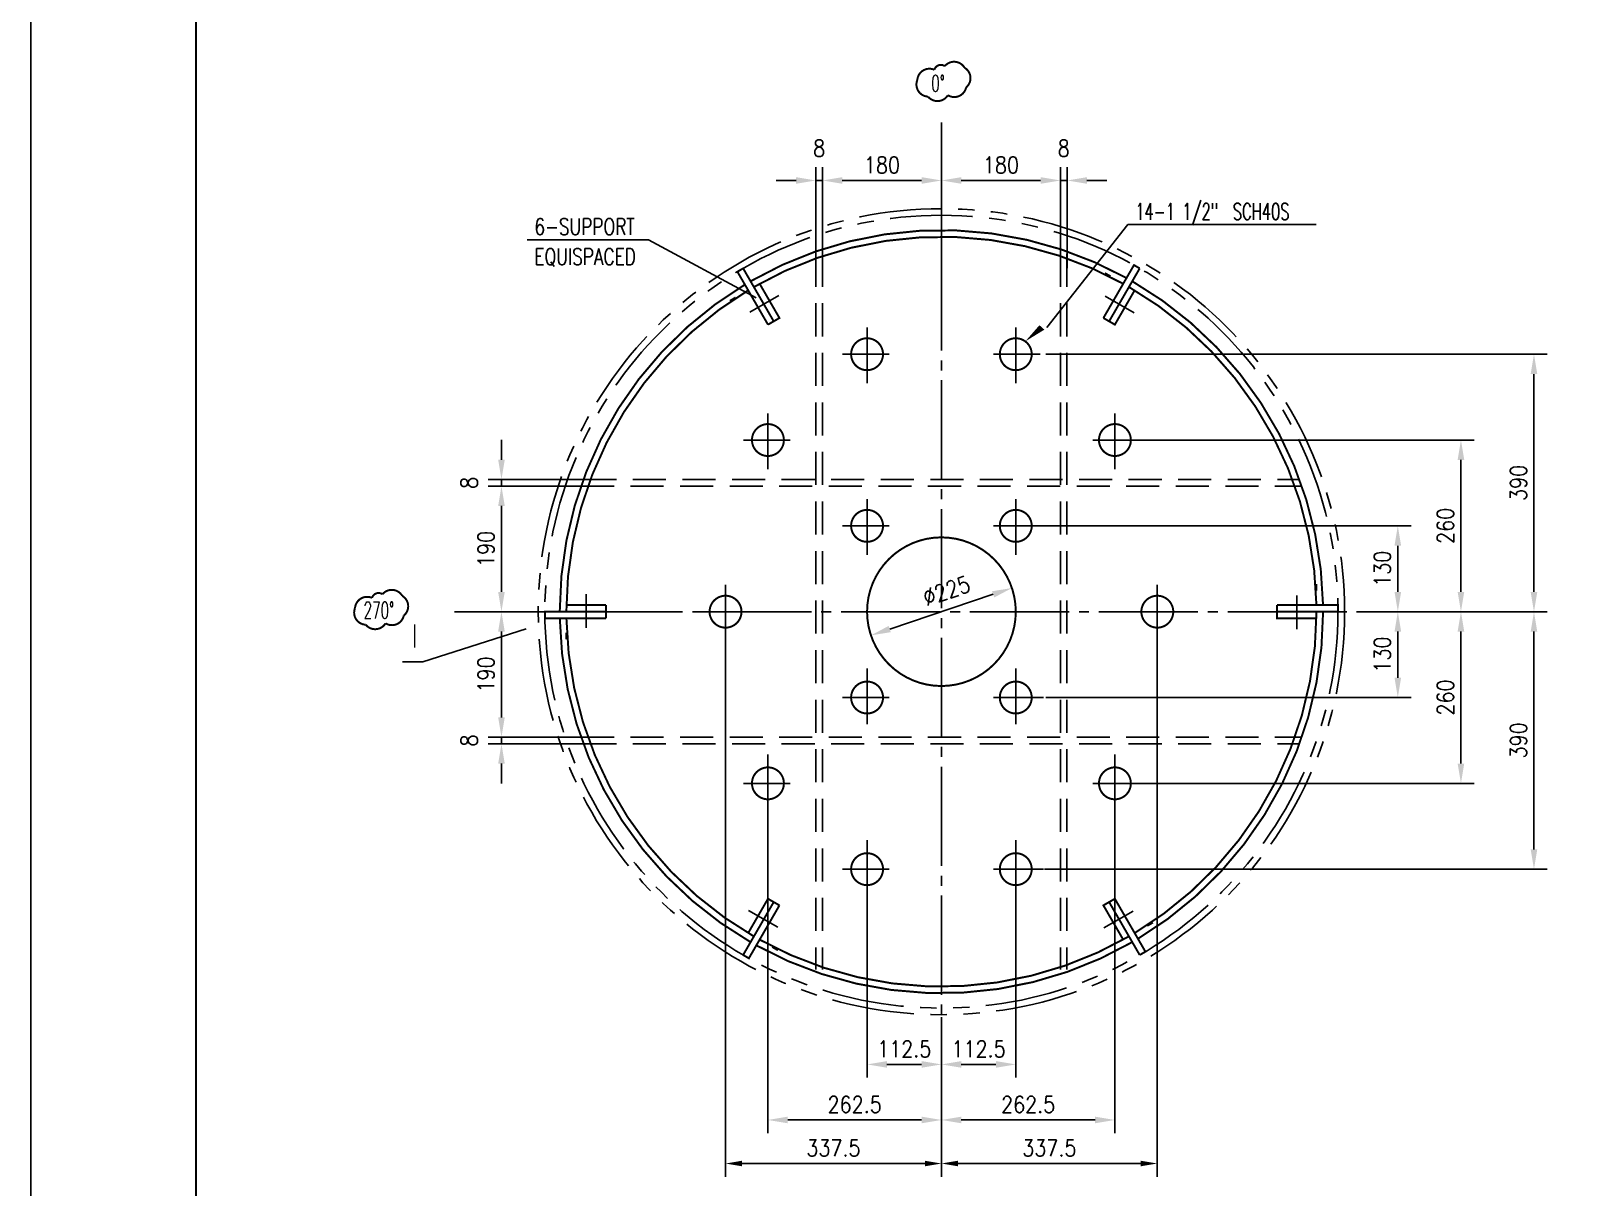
# Model space of a CAD drawing. Extents: x -5 to 1212, y -727 to 440.
# Drawn here: x 617.8 to 851.4, y 58.4 to 233.4 of the extents above; entities that cross this region are included whole.
import ezdxf
from ezdxf.enums import TextEntityAlignment as Align

# ---------------------------------------------------------------- set-up
doc = ezdxf.new("R2010")
doc.units = 0
doc.header["$MEASUREMENT"] = 0
for name, pattern in [('CENTER', [19.5, 15, -1.5, 1.5, -1.5]), ('HIDDEN', [7.5, 5, -2.5]), ('PHANTOM', [25, 12.5, -2.5, 2.5, -2.5, 2.5, -2.5])]:
    doc.linetypes.add(name, pattern=pattern)
doc.layers.get('DEFPOINTS').update_dxf_attribs({"linetype": 'CONTINUOUS'})
for name, color, linetype in [('1', 2, 'CONTINUOUS'), ('2', 1, 'CONTINUOUS'), ('3', 3, 'CENTER'), ('4', 3, 'PHANTOM'), ('5', 2, 'HIDDEN'), ('DIM', 4, 'CONTINUOUS')]:
    doc.layers.add(name, color=color, linetype=linetype)
doc.styles.add('HZ2', font='tcc_simp', dxfattribs={"height": 2.5, "bigfont": 'tcc_hzdx'})
doc.styles.add('SBHZ', font='ROMANS.SHX', dxfattribs={"width": 0.85, "bigfont": 'tcc_hzdx.shx'})
doc.styles.get("Standard").update_dxf_attribs({"font": 'TXT.shx'})
doc.dimstyles.get("Standard").update_dxf_attribs({"dimtxt": 0.18, "dimasz": 0.18, "dimexe": 0.18, "dimexo": 0.0625, "dimgap": 0.09, "dimtad": 0, "dimtih": 1, "dimtoh": 1, "dimdec": 4, "dimzin": 0, "dimdsep": 46, "dimtxsty": 'Standard', "dimcen": 0.09, "dimadec": 0, "dimazin": 0, "dimtfac": 1, "dimtdec": 4, "dimtofl": 0, "dimtmove": 0, "dimatfit": 3, "dimfxl": 0, "dimtolj": 1, "dimtzin": 0, "dimarcsym": 0})

# ---------------------------------------------------------------- blocks, each defined once
blk = doc.blocks.new('*D44')
at = {"layer": 'DEFPOINTS', "color": 0}
for p in [(766.8, 102.72), (755.55, 81.16), (766.8, 76.95)]:
    blk.add_point(p, dxfattribs=at)
at = {"layer": 'DIM', "color": 0}
for p, q in [((766.8, 102.66), (766.8, 74.95)), ((755.55, 81.1), (755.55, 74.95)), ((758.55, 76.95), (763.8, 76.95))]:
    blk.add_line(p, q, dxfattribs=at)
for points in [[(758.55, 77.45), (758.55, 76.45), (755.55, 76.95)], [(763.8, 77.45), (763.8, 76.45), (766.8, 76.95)]]:
    blk.add_solid(points, dxfattribs=at)
at = {"layer": 'DIM', "color": 0, "insert": (761.17, 79.29), "char_height": 2.5, "attachment_point": 5, "style": 'SBHZ'}
blk.add_mtext('\\A1;112.5', dxfattribs=at)
blk = doc.blocks.new('*D45')
at = {"layer": 'DEFPOINTS', "color": 0}
for p in [(781.8, 115.87), (755.55, 84.14), (781.8, 68.54)]:
    blk.add_point(p, dxfattribs=at)
at = {"layer": 'DIM', "color": 0}
for p, q in [((781.8, 115.81), (781.8, 66.54)), ((758.55, 68.54), (778.8, 68.54))]:
    blk.add_line(p, q, dxfattribs=at)
for points in [[(758.55, 69.04), (758.55, 68.04), (755.55, 68.54)], [(778.8, 69.04), (778.8, 68.04), (781.8, 68.54)]]:
    blk.add_solid(points, dxfattribs=at)
at = {"layer": 'DIM', "color": 0, "insert": (768.67, 70.88), "char_height": 2.5, "attachment_point": 5, "style": 'SBHZ'}
blk.add_mtext('\\A1;262.5', dxfattribs=at)
blk = doc.blocks.new('*D46')
at = {"layer": 'DEFPOINTS', "color": 0}
for p in [(818.82, 145.47), (824.6, 145.47), (771.26, 132.48)]:
    blk.add_point(p, dxfattribs=at)
at = {"layer": 'DIM', "color": 0}
for p, q in [((818.88, 145.47), (826.6, 145.47)), ((824.6, 135.48), (824.6, 142.47)), ((771.32, 132.48), (826.6, 132.48))]:
    blk.add_line(p, q, dxfattribs=at)
for points in [[(824.1, 142.47), (825.1, 142.47), (824.6, 145.47)], [(824.1, 135.48), (825.1, 135.48), (824.6, 132.48)]]:
    blk.add_solid(points, dxfattribs=at)
at = {"layer": 'DIM', "color": 0, "insert": (822.26, 138.98), "char_height": 2.5, "attachment_point": 5, "rotation": 90, "style": 'SBHZ'}
blk.add_mtext('\\A1;130', dxfattribs=at)
blk = doc.blocks.new('*D47')
at = {"layer": 'DEFPOINTS', "color": 0}
for p in [(770.84, 158.46), (824.6, 158.46), (818.82, 145.47)]:
    blk.add_point(p, dxfattribs=at)
at = {"layer": 'DIM', "color": 0}
for p, q in [((770.9, 158.46), (826.6, 158.46)), ((824.6, 148.47), (824.6, 155.46))]:
    blk.add_line(p, q, dxfattribs=at)
for points in [[(824.1, 155.46), (825.1, 155.46), (824.6, 158.46)], [(824.1, 148.47), (825.1, 148.47), (824.6, 145.47)]]:
    blk.add_solid(points, dxfattribs=at)
at = {"layer": 'DIM', "color": 0, "insert": (822.26, 151.97), "char_height": 2.5, "attachment_point": 5, "rotation": 90, "style": 'SBHZ'}
blk.add_mtext('\\A1;130', dxfattribs=at)
blk = doc.blocks.new('*D48')
at = {"layer": 'DEFPOINTS', "color": 0}
for p in [(821.83, 145.47), (834.15, 145.47), (785.51, 119.49)]:
    blk.add_point(p, dxfattribs=at)
at = {"layer": 'DIM', "color": 0}
for p, q in [((821.89, 145.47), (836.15, 145.47)), ((834.15, 122.49), (834.15, 142.47)), ((785.57, 119.49), (836.15, 119.49))]:
    blk.add_line(p, q, dxfattribs=at)
for points in [[(833.65, 142.47), (834.65, 142.47), (834.15, 145.47)], [(833.65, 122.49), (834.65, 122.49), (834.15, 119.49)]]:
    blk.add_solid(points, dxfattribs=at)
at = {"layer": 'DIM', "color": 0, "insert": (831.81, 132.48), "char_height": 2.5, "attachment_point": 5, "rotation": 90, "style": 'SBHZ'}
blk.add_mtext('\\A1;260', dxfattribs=at)
blk = doc.blocks.new('*D49')
at = {"layer": 'DEFPOINTS', "color": 0}
for p in [(785.29, 171.45), (834.15, 171.45), (821.83, 145.47)]:
    blk.add_point(p, dxfattribs=at)
at = {"layer": 'DIM', "color": 0}
for p, q in [((785.35, 171.45), (836.15, 171.45)), ((834.15, 148.47), (834.15, 168.45))]:
    blk.add_line(p, q, dxfattribs=at)
for points in [[(833.65, 168.45), (834.65, 168.45), (834.15, 171.45)], [(833.65, 148.47), (834.65, 148.47), (834.15, 145.47)]]:
    blk.add_solid(points, dxfattribs=at)
at = {"layer": 'DIM', "color": 0, "insert": (831.81, 158.46), "char_height": 2.5, "attachment_point": 5, "rotation": 90, "style": 'SBHZ'}
blk.add_mtext('\\A1;260', dxfattribs=at)
blk = doc.blocks.new('*D50')
at = {"layer": 'DEFPOINTS', "color": 0}
for p in [(830.88, 145.47), (845.2, 145.47), (771.09, 106.5)]:
    blk.add_point(p, dxfattribs=at)
at = {"layer": 'DIM', "color": 0}
for p, q in [((830.94, 145.47), (847.2, 145.47)), ((845.2, 109.5), (845.2, 142.47)), ((771.15, 106.5), (847.2, 106.5))]:
    blk.add_line(p, q, dxfattribs=at)
for points in [[(844.7, 142.47), (845.7, 142.47), (845.2, 145.47)], [(844.7, 109.5), (845.7, 109.5), (845.2, 106.5)]]:
    blk.add_solid(points, dxfattribs=at)
at = {"layer": 'DIM', "color": 0, "insert": (842.86, 125.99), "char_height": 2.5, "attachment_point": 5, "rotation": 90, "style": 'SBHZ'}
blk.add_mtext('\\A1;390', dxfattribs=at)
blk = doc.blocks.new('*D51')
at = {"layer": 'DEFPOINTS', "color": 0}
for p in [(771.26, 184.44), (845.2, 184.44), (830.88, 145.47)]:
    blk.add_point(p, dxfattribs=at)
at = {"layer": 'DIM', "color": 0}
for p, q in [((771.32, 184.44), (847.2, 184.44)), ((845.2, 148.47), (845.2, 181.44))]:
    blk.add_line(p, q, dxfattribs=at)
for points in [[(844.7, 181.44), (845.7, 181.44), (845.2, 184.44)], [(844.7, 148.47), (845.7, 148.47), (845.2, 145.47)]]:
    blk.add_solid(points, dxfattribs=at)
at = {"layer": 'DIM', "color": 0, "insert": (842.86, 164.96), "char_height": 2.5, "attachment_point": 5, "rotation": 90, "style": 'SBHZ'}
blk.add_mtext('\\A1;390', dxfattribs=at)
blk = doc.blocks.new('*D52')
at = {"layer": 'DEFPOINTS', "color": 0}
for p in [(688.98, 145.47), (702.03, 145.47), (702.76, 126.47)]:
    blk.add_point(p, dxfattribs=at)
at = {"layer": 'DIM', "color": 0}
for p, q in [((701.96, 145.47), (686.98, 145.47)), ((688.98, 129.47), (688.98, 142.47)), ((702.7, 126.47), (686.98, 126.47))]:
    blk.add_line(p, q, dxfattribs=at)
for points in [[(688.48, 142.47), (689.48, 142.47), (688.98, 145.47)], [(688.48, 129.47), (689.48, 129.47), (688.98, 126.47)]]:
    blk.add_solid(points, dxfattribs=at)
at = {"layer": 'DIM', "color": 0, "insert": (686.64, 135.97), "char_height": 2.5, "attachment_point": 5, "rotation": 90, "style": 'SBHZ'}
blk.add_mtext('\\A1;190', dxfattribs=at)
blk = doc.blocks.new('*D53')
at = {"layer": 'DEFPOINTS', "color": 0}
for p in [(688.98, 164.47), (703.79, 164.47), (702.03, 145.47)]:
    blk.add_point(p, dxfattribs=at)
at = {"layer": 'DIM', "color": 0}
for p, q in [((703.72, 164.47), (686.98, 164.47)), ((688.98, 148.47), (688.98, 161.47))]:
    blk.add_line(p, q, dxfattribs=at)
for points in [[(688.48, 161.47), (689.48, 161.47), (688.98, 164.47)], [(688.48, 148.47), (689.48, 148.47), (688.98, 145.47)]]:
    blk.add_solid(points, dxfattribs=at)
at = {"layer": 'DIM', "color": 0, "insert": (686.64, 154.97), "char_height": 2.5, "attachment_point": 5, "rotation": 90, "style": 'SBHZ'}
blk.add_mtext('\\A1;190', dxfattribs=at)
blk = doc.blocks.new('*D54')
at = {"layer": 'DEFPOINTS', "color": 0}
for p in [(688.98, 165.47), (702.17, 165.47), (703.79, 164.47)]:
    blk.add_point(p, dxfattribs=at)
at = {"layer": 'DIM', "color": 0}
for p, q in [((688.98, 168.47), (688.98, 171.47)), ((702.11, 165.47), (686.98, 165.47)), ((688.98, 164.47), (688.98, 165.47)), ((688.98, 161.47), (688.98, 158.47))]:
    blk.add_line(p, q, dxfattribs=at)
for points in [[(688.48, 168.47), (689.48, 168.47), (688.98, 165.47)], [(688.48, 161.47), (689.48, 161.47), (688.98, 164.47)]]:
    blk.add_solid(points, dxfattribs=at)
at = {"layer": 'DIM', "color": 0, "insert": (684.1, 164.97), "char_height": 2.5, "attachment_point": 5, "rotation": 90, "style": 'SBHZ'}
blk.add_mtext('\\A1;8', dxfattribs=at)
blk = doc.blocks.new('*D55')
at = {"layer": 'DEFPOINTS', "color": 0}
for p in [(704.08, 126.47), (688.98, 125.47), (703.49, 125.47)]:
    blk.add_point(p, dxfattribs=at)
at = {"layer": 'DIM', "color": 0}
for p, q in [((688.98, 129.47), (688.98, 132.47)), ((704.02, 126.47), (686.98, 126.47)), ((688.98, 126.47), (688.98, 125.47)), ((703.43, 125.47), (686.98, 125.47)), ((688.98, 122.47), (688.98, 119.47))]:
    blk.add_line(p, q, dxfattribs=at)
for points in [[(688.48, 129.47), (689.48, 129.47), (688.98, 126.47)], [(688.48, 122.47), (689.48, 122.47), (688.98, 125.47)]]:
    blk.add_solid(points, dxfattribs=at)
at = {"layer": 'DIM', "color": 0, "insert": (684.1, 125.97), "char_height": 2.5, "attachment_point": 5, "rotation": 90, "style": 'SBHZ'}
blk.add_mtext('\\A1;8', dxfattribs=at)
blk = doc.blocks.new('*D56')
at = {"layer": 'DEFPOINTS', "color": 0}
for p in [(755.55, 210.74), (755.55, 196.6), (773.55, 195.39)]:
    blk.add_point(p, dxfattribs=at)
at = {"layer": 'DIM', "color": 0}
for p, q in [((755.55, 196.66), (755.55, 212.74)), ((773.55, 195.45), (773.55, 212.74)), ((770.55, 210.74), (758.55, 210.74))]:
    blk.add_line(p, q, dxfattribs=at)
for points in [[(758.55, 211.24), (758.55, 210.24), (755.55, 210.74)], [(770.55, 211.24), (770.55, 210.24), (773.55, 210.74)]]:
    blk.add_solid(points, dxfattribs=at)
at = {"layer": 'DIM', "color": 0, "insert": (764.55, 213.08), "char_height": 2.5, "attachment_point": 5, "style": 'SBHZ'}
blk.add_mtext('\\A1;180', dxfattribs=at)
blk = doc.blocks.new('*D57')
at = {"layer": 'DEFPOINTS', "color": 0}
for p in [(774.55, 210.74), (773.55, 197.4), (774.55, 197.4)]:
    blk.add_point(p, dxfattribs=at)
at = {"layer": 'DIM', "color": 0}
for p, q in [((773.55, 197.46), (773.55, 212.74)), ((774.55, 197.46), (774.55, 212.74)), ((770.55, 210.74), (767.55, 210.74)), ((773.55, 210.74), (774.55, 210.74)), ((777.55, 210.74), (780.55, 210.74))]:
    blk.add_line(p, q, dxfattribs=at)
for points in [[(770.55, 211.24), (770.55, 210.24), (773.55, 210.74)], [(777.55, 211.24), (777.55, 210.24), (774.55, 210.74)]]:
    blk.add_solid(points, dxfattribs=at)
at = {"layer": 'DIM', "color": 0, "insert": (774.05, 215.62), "char_height": 2.5, "attachment_point": 5, "style": 'SBHZ'}
blk.add_mtext('\\A1;8', dxfattribs=at)
blk = doc.blocks.new('*D58')
at = {"layer": 'DEFPOINTS', "color": 0}
for p in [(766.21, 149.05), (744.88, 141.89)]:
    blk.add_point(p, dxfattribs=at)
at = {"layer": 'DIM', "color": 0}
blk.add_line((747.72, 142.85), (763.37, 148.1), dxfattribs=at)
for points in [[(763.21, 148.57), (763.53, 147.62), (766.21, 149.05)], [(747.57, 143.32), (747.88, 142.37), (744.88, 141.89)]]:
    blk.add_solid(points, dxfattribs=at)
at = {"layer": 'DIM', "color": 0, "insert": (756.32, 148.64), "char_height": 2.5, "attachment_point": 5, "rotation": 18.5413, "style": 'SBHZ'}
blk.add_mtext('\\A1;%%C225', dxfattribs=at)
blk = doc.blocks.new('*D65')
at = {"layer": 'DEFPOINTS', "color": 0}
for p in [(729.3, 115.87), (755.55, 84.14), (729.3, 68.54)]:
    blk.add_point(p, dxfattribs=at)
at = {"layer": 'DIM', "color": 0}
for p, q in [((729.3, 115.81), (729.3, 66.54)), ((752.55, 68.54), (732.3, 68.54))]:
    blk.add_line(p, q, dxfattribs=at)
for points in [[(732.3, 69.04), (732.3, 68.04), (729.3, 68.54)], [(752.55, 69.04), (752.55, 68.04), (755.55, 68.54)]]:
    blk.add_solid(points, dxfattribs=at)
at = {"layer": 'DIM', "color": 0, "insert": (742.42, 70.88), "char_height": 2.5, "attachment_point": 5, "style": 'SBHZ'}
blk.add_mtext('\\A1;262.5', dxfattribs=at)
blk = doc.blocks.new('*D64')
at = {"layer": 'DEFPOINTS', "color": 0}
for p in [(744.3, 102.72), (755.55, 81.16), (744.3, 76.95)]:
    blk.add_point(p, dxfattribs=at)
at = {"layer": 'DIM', "color": 0}
for p, q in [((744.3, 102.66), (744.3, 74.95)), ((755.55, 81.1), (755.55, 74.95)), ((752.55, 76.95), (747.3, 76.95))]:
    blk.add_line(p, q, dxfattribs=at)
for points in [[(747.3, 77.45), (747.3, 76.45), (744.3, 76.95)], [(752.55, 77.45), (752.55, 76.45), (755.55, 76.95)]]:
    blk.add_solid(points, dxfattribs=at)
at = {"layer": 'DIM', "color": 0, "insert": (749.92, 79.29), "char_height": 2.5, "attachment_point": 5, "style": 'SBHZ'}
blk.add_mtext('\\A1;112.5', dxfattribs=at)
blk = doc.blocks.new('*D67')
at = {"layer": 'DEFPOINTS', "color": 0}
for p in [(736.55, 210.74), (736.55, 197.4), (737.55, 197.4)]:
    blk.add_point(p, dxfattribs=at)
at = {"layer": 'DIM', "color": 0}
for p, q in [((736.55, 197.46), (736.55, 212.74)), ((737.55, 197.46), (737.55, 212.74)), ((733.55, 210.74), (730.55, 210.74)), ((737.55, 210.74), (736.55, 210.74)), ((740.55, 210.74), (743.55, 210.74))]:
    blk.add_line(p, q, dxfattribs=at)
for points in [[(733.55, 211.24), (733.55, 210.24), (736.55, 210.74)], [(740.55, 211.24), (740.55, 210.24), (737.55, 210.74)]]:
    blk.add_solid(points, dxfattribs=at)
at = {"layer": 'DIM', "color": 0, "insert": (737.05, 215.62), "char_height": 2.5, "attachment_point": 5, "style": 'SBHZ'}
blk.add_mtext('\\A1;8', dxfattribs=at)
blk = doc.blocks.new('*D66')
at = {"layer": 'DEFPOINTS', "color": 0}
for p in [(755.55, 210.74), (755.55, 196.6), (737.55, 195.39)]:
    blk.add_point(p, dxfattribs=at)
at = {"layer": 'DIM', "color": 0}
for p, q in [((737.55, 195.45), (737.55, 212.74)), ((755.55, 196.66), (755.55, 212.74)), ((740.55, 210.74), (752.55, 210.74))]:
    blk.add_line(p, q, dxfattribs=at)
for points in [[(740.55, 211.24), (740.55, 210.24), (737.55, 210.74)], [(752.55, 211.24), (752.55, 210.24), (755.55, 210.74)]]:
    blk.add_solid(points, dxfattribs=at)
at = {"layer": 'DIM', "color": 0, "insert": (746.55, 213.08), "char_height": 2.5, "attachment_point": 5, "style": 'SBHZ'}
blk.add_mtext('\\A1;180', dxfattribs=at)
blk = doc.blocks.new('*D97')
at = {"layer": 'DEFPOINTS', "color": 0}
for p in [(939.79, 366.09), (937.46, 364.45), (936.94, 359.02), (946.86, 359.02), (959.26, 359.02)]:
    blk.add_point(p, dxfattribs=at)
at = {"layer": 'DIM', "color": 0}
for p, q in [((939.74, 366.14), (937.77, 368.11)), ((936.88, 359.02), (934, 359.02))]:
    blk.add_line(p, q, dxfattribs=at)
blk.add_arc((946.86, 359.02), 10.85, 148.2291, 166.7709, dxfattribs=at)
for points in [[(937.3, 365), (937.96, 364.48), (939.18, 366.7)], [(936.71, 361.46), (935.88, 361.56), (936, 359.02)]]:
    blk.add_solid(points, dxfattribs=at)
blk = doc.blocks.new('*D129')
at = {"layer": 'DEFPOINTS', "color": 0}
for p in [(788.21, 141.09), (755.55, 65.55), (755.55, 61.95)]:
    blk.add_point(p, dxfattribs=at)
at = {"layer": 'DIM', "color": 0}
for p, q in [((788.21, 141.02), (788.21, 59.95)), ((755.55, 65.48), (755.55, 59.95)), ((785.71, 61.95), (758.05, 61.95))]:
    blk.add_line(p, q, dxfattribs=at)
for points in [[(758.05, 62.37), (758.05, 61.53), (755.55, 61.95)], [(785.71, 62.37), (785.71, 61.53), (788.21, 61.95)]]:
    blk.add_solid(points, dxfattribs=at)
at = {"layer": 'DIM', "color": 0, "insert": (771.88, 64.29), "char_height": 2.5, "attachment_point": 5, "style": 'SBHZ'}
blk.add_mtext('\\A1;337.5', dxfattribs=at)
blk = doc.blocks.new('*D130')
at = {"layer": 'DEFPOINTS', "color": 0}
for p in [(722.88, 145.47), (755.55, 61.95), (755.55, 61.95)]:
    blk.add_point(p, dxfattribs=at)
at = {"layer": 'DIM', "color": 0}
for p, q in [((722.88, 145.41), (722.88, 59.95)), ((755.55, 62.01), (755.55, 63.95)), ((725.38, 61.95), (753.05, 61.95))]:
    blk.add_line(p, q, dxfattribs=at)
for points in [[(725.38, 62.37), (725.38, 61.53), (722.88, 61.95)], [(753.05, 62.37), (753.05, 61.53), (755.55, 61.95)]]:
    blk.add_solid(points, dxfattribs=at)
at = {"layer": 'DIM', "color": 0, "insert": (739.21, 64.29), "char_height": 2.5, "attachment_point": 5, "style": 'SBHZ'}
blk.add_mtext('\\A1;337.5', dxfattribs=at)

msp = doc.modelspace()

# ---------------------------------------------------------------- linework, layer by layer
at = {"layer": '1'}
msp.add_line((617.78111, 425.06308), (617.78111, 5.06308), dxfattribs=at)
at = {"layer": '2', "const_width": 0.3}
msp.add_lwpolyline([(642.78111, 15.06308), (1201.78111, 15.06308), (1201.78111, 415.06308), (642.78111, 415.06308)], close=True, dxfattribs=at)
for points in [[(783.55134, 195.97755, 0.263314495), (726.6717, 195.48505)], [(783.05126, 195.11139, 0.263232913), (727.1717, 194.61902)], [(725.81, 194.97755, 0.263314495), (697.7967, 145.47208)], [(726.31008, 194.11139, 0.263232913), (698.7967, 145.47208)], [(812.28788, 146.47208, 0.263232913), (783.9217, 194.61902)], [(813.28804, 146.47208, 0.263314495), (784.4217, 195.48505)], [(784.78332, 96.83277, 0.263232913), (812.2967, 145.47208)], [(785.28339, 95.96661, 0.263314495), (813.2967, 145.47208)], [(697.80535, 144.47208, 0.263314495), (726.6717, 95.45911, 0.263314495)], [(698.80551, 144.47208, 0.263232913), (727.1717, 96.32514, 0.263232913)], [(728.04213, 95.83277, 0.263232913), (783.9217, 96.32514)], [(727.54205, 94.96661, 0.263314495), (784.4217, 95.45911)]]:
    msp.add_lwpolyline(points, format="xyb", dxfattribs=at)
for points in [[(729.30567, 188.92287), (724.68142, 196.9323), (725.54745, 197.4323)], [(725.54745, 197.4323), (730.1717, 189.42287)], [(780.05567, 189.92287), (784.67992, 197.9323), (785.54595, 197.4323)], [(780.28618, 196.71799), (781.1522, 196.21799)], [(785.54595, 197.4323), (780.9217, 189.42287)], [(728.03772, 195.11902), (731.03772, 189.92287), (729.30567, 188.92287)], [(784.78772, 194.11902), (781.78772, 188.92287), (780.05567, 189.92287)], [(723.53618, 192.52005), (724.4022, 193.02005)], [(812.2967, 149.67002), (812.2967, 148.67002)], [(695.5482, 144.47208), (695.5482, 145.47208), (704.7967, 145.47208)], [(698.7967, 146.47208), (704.7967, 146.47208)], [(704.7967, 144.47208), (704.7967, 146.47208)], [(806.2967, 146.47208), (815.5452, 146.47208), (815.5452, 145.47208)], [(812.2967, 144.47208), (806.2967, 144.47208), (806.2967, 146.47208)], [(815.5452, 145.47208), (806.2967, 145.47208)], [(695.5482, 144.47208), (704.7967, 144.47208)], [(698.7967, 141.27414), (698.7967, 142.27414)], [(725.54745, 93.51185), (730.1717, 101.52129)], [(731.03772, 101.02129), (726.41347, 93.01185), (725.54745, 93.51185)], [(726.30567, 96.82514), (729.30567, 102.02129), (731.03772, 101.02129)], [(783.05567, 95.82514), (780.05567, 101.02129), (781.78772, 102.02129)], [(785.54595, 93.51185), (780.9217, 101.52129)], [(781.78772, 102.02129), (786.41197, 94.01185), (785.54595, 93.51185)], [(787.55722, 98.42411), (786.69119, 97.92411)], [(730.80722, 94.22617), (729.94119, 94.72617)]]:
    msp.add_lwpolyline(points, dxfattribs=at)
for points in [[(746.71179, 184.44346, -1), (741.88179, 184.44346, -1)], [(764.3816, 184.44346, 1), (769.2116, 184.44346, 1)], [(731.71166, 171.45288, -1), (726.88166, 171.45288, -1)], [(779.38173, 171.45288, 1), (784.21173, 171.45288, 1)], [(746.71179, 158.46266, -1), (741.88179, 158.46266, -1)], [(764.3816, 158.46266, 1), (769.2116, 158.46266, 1)], [(744.2967, 145.47208, 1), (766.7967, 145.47208, 1)], [(725.29692, 145.47208, -1), (720.46692, 145.47208, -1)], [(785.79647, 145.47208, 1), (790.62647, 145.47208, 1)], [(746.71179, 132.48186, -1), (741.88179, 132.48186, -1)], [(764.3816, 132.48186, 1), (769.2116, 132.48186, 1)], [(731.71166, 119.49128, -1), (726.88166, 119.49128, -1)], [(779.38173, 119.49128, 1), (784.21173, 119.49128, 1)], [(746.71179, 106.50106, -1), (741.88179, 106.50106, -1)], [(764.3816, 106.50106, 1), (769.2116, 106.50106, 1)]]:
    msp.add_lwpolyline(points, format="xyb", close=True, dxfattribs=at)
at = {"layer": '3'}
for p, q in [((755.5467, 219.49634), (755.5467, 84.09602)), ((744.29679, 188.48397), (744.29679, 180.05705)), ((766.7966, 188.48397), (766.7966, 180.05705)), ((747.65369, 184.44346), (740.58263, 184.44346)), ((763.4397, 184.44346), (770.51076, 184.44346)), ((729.29666, 175.49339), (729.29666, 167.06648)), ((781.79673, 175.49339), (781.79673, 167.06648)), ((732.65356, 171.45288), (725.58251, 171.45288)), ((778.43983, 171.45288), (785.51088, 171.45288)), ((744.29679, 162.50317), (744.29679, 154.07626)), ((766.7966, 162.50317), (766.7966, 154.07626)), ((747.65369, 158.46266), (740.58263, 158.46266)), ((763.4397, 158.46266), (771.01076, 158.46266)), ((722.88192, 149.51259), (722.88192, 141.08568)), ((788.21147, 149.51259), (788.21147, 141.08568)), ((681.86502, 145.47208), (819.92926, 145.47208)), ((726.23882, 145.47208), (719.16777, 145.47208)), ((784.85457, 145.47208), (791.92562, 145.47208)), ((744.29679, 128.44135), (744.29679, 136.86826)), ((766.7966, 128.44135), (766.7966, 136.86826)), ((747.65369, 132.48186), (740.58263, 132.48186)), ((763.4397, 132.48186), (771.01076, 132.48186)), ((729.29666, 115.45077), (729.29666, 123.87768)), ((781.79673, 115.45077), (781.79673, 123.87768)), ((732.65356, 119.49128), (725.58251, 119.49128)), ((778.43983, 119.49128), (785.51088, 119.49128)), ((744.29679, 102.46055), (744.29679, 110.88746)), ((766.7966, 102.46055), (766.7966, 110.88746)), ((747.65369, 106.50106), (740.58263, 106.50106)), ((763.4397, 106.50106), (771.01076, 106.50106))]:
    msp.add_line(p, q, dxfattribs=at)
at = {"layer": '4'}
for radius in [61, 60]:
    msp.add_circle((755.5467, 145.47208), radius, dxfattribs=at)
at = {"layer": '5'}
for p, q in [((736.54681, 199.64848), (736.54681, 91.29604)), ((737.54681, 199.64848), (737.54681, 91.29604)), ((773.54658, 199.64848), (773.54658, 91.29604)), ((774.54658, 199.64848), (774.54658, 91.29604)), ((701.01173, 164.47208), (810.08166, 164.47208)), ((701.37048, 165.47208), (809.72291, 165.47208)), ((701.01173, 126.47208), (810.08166, 126.47208)), ((701.37048, 125.47208), (809.72291, 125.47208))]:
    msp.add_line(p, q, dxfattribs=at)
at = {"layer": 'DIM'}
for p, q in [((771.50034, 188.49634), (783.77274, 204.05259)), ((783.77274, 204.05259), (812.26831, 204.05259)), ((692.86471, 201.76526), (711.24916, 201.76526)), ((711.24916, 201.76526), (727.53066, 192.9747)), ((726.55178, 190.79701), (730.9646, 193.34475)), ((780.30178, 193.24488), (784.7146, 190.69714)), ((701.7967, 143.02421), (701.7967, 148.11969)), ((809.2967, 147.91995), (809.2967, 142.82446)), ((677.06872, 137.88142), (692.69708, 142.85939)), ((673.98429, 137.88142), (677.06872, 137.88142)), ((730.79161, 97.69928), (726.37879, 100.24702)), ((784.54161, 100.14715), (780.12879, 97.59941)), ((755.5467, 84.09602), (755.5467, 65.5474))]:
    msp.add_line(p, q, dxfattribs=at)
for points in [[(754.4795, 227.493, 0.3, 0.3, 0.52056705), (751.90302, 225.9562, 0.3, 0.3, 0.52056705), (753.52359, 223.43156, 0.3, 0.3, 0.52056705), (756.51606, 223.64393, 0.3, 0.3, 0.52056705), (759.27804, 224.81502, 0.3, 0.3, 0.52056705), (759.04341, 227.80583, 0.3, 0.3, 0.52056705), (756.05285, 228.0437, 0.3, 0.3, 0.52056705)], [(669.4032, 147.55986, 0.3, 0.3, 0.52056705), (666.82673, 146.02305, 0.3, 0.3, 0.52056705), (668.44729, 143.49842, 0.3, 0.3, 0.52056705), (671.43977, 143.71079, 0.3, 0.3, 0.52056705), (674.20175, 144.88188, 0.3, 0.3, 0.52056705), (673.96711, 147.87269, 0.3, 0.3, 0.52056705), (670.97656, 148.11056, 0.3, 0.3, 0.52056705)]]:
    msp.add_lwpolyline(points, format="xyseb", close=True, dxfattribs=at)
msp.add_solid([(771.12183, 188.16168), (770.37886, 188.831), (768.23297, 186.38487)], dxfattribs=at)

# ---------------------------------------------------------------- texts
at = {"layer": 'DIM', "style": 'SBHZ'}
for s, width, p in [(' 0%%d', 0.6, (752.98044, 224.18212)), ('14-1 1/2"  SCH40S', 0.65, (784.88444, 204.79289)), ('6-SUPPORT', 0.75, (693.97642, 202.50556)), ('EQUISPACED', 0.75, (693.97642, 197.96686)), (' 270%%d', 0.6, (667.08837, 144.44076))]:
    msp.add_text(s, height=2.5, dxfattribs=dict(at, width=width)).set_placement(p)
at = {"layer": 'DIM', "style": 'HZ2', "width": 0.6}
msp.add_text('Ⅰ', height=4, dxfattribs=at).set_placement((675.84766, 139.65932), align=Align.CENTER)

# ---------------------------------------------------------------- dimensions: what is measured, and where the dimension line sits
at = {"layer": 'DIM'}
dim = msp.add_angular_dim_2l(base=(937.4587, 364.44968), line1=((936.94376, 359.02384), (959.25605, 359.02384)), line2=((946.85653, 359.02384), (939.78546, 366.09491)), text=' ', dimstyle='Standard', override={"dimtxt": 2.5, "dimasz": 2.5, "dimexe": 2, "dimgap": 1.09, "dimtad": 1, "dimtih": 0, "dimtoh": 0, "dimdec": 0, "dimtxsty": 'SBHZ', "dimsah": 1, "dimtofl": 1, "dimtmove": 2, "dimtvp": 0.3125}, dxfattribs=at)
dim.commit()
dim.dimension.update_dxf_attribs({"geometry": '*D97', "text_midpoint": (695.45752, -726.63005)})
for base, p1, p2, text, override, picture, middle in [((736.54681, 210.73912), (737.54681, 197.4019), (736.54681, 197.4019), '8', {"dimtxt": 2.5, "dimasz": 3, "dimexe": 2, "dimgap": 1.09, "dimtad": 1, "dimtih": 0, "dimtoh": 0, "dimtxsty": 'SBHZ', "dimsah": 1, "dimtofl": 1, "dimtmove": 2, "dimtvp": 0.3125}, '*D67', (737.04681, 215.62412)), ((774.54658, 210.73912), (773.54658, 197.4019), (774.54658, 197.4019), '8', {"dimtxt": 2.5, "dimasz": 3, "dimexe": 2, "dimgap": 1.09, "dimtad": 1, "dimtih": 0, "dimtoh": 0, "dimtxsty": 'SBHZ', "dimsah": 1, "dimtofl": 1, "dimtmove": 2, "dimtvp": 0.3125}, '*D57', (774.04658, 215.62412)), ((755.5467, 210.73912), (737.54681, 195.3903), (755.5467, 196.59708), '180', {"dimtxt": 2.5, "dimasz": 3, "dimexe": 2, "dimgap": 1.09, "dimtad": 1, "dimtih": 0, "dimtoh": 0, "dimtxsty": 'SBHZ', "dimsah": 1, "dimtofl": 1, "dimtmove": 2, "dimtvp": 0.3125}, '*D66', (746.54675, 213.07912)), ((755.5467, 210.73912), (773.54658, 195.3903), (755.5467, 196.59708), '180', {"dimtxt": 2.5, "dimasz": 3, "dimexe": 2, "dimgap": 1.09, "dimtad": 1, "dimtih": 0, "dimtoh": 0, "dimtxsty": 'SBHZ', "dimsah": 1, "dimtofl": 1, "dimtmove": 2, "dimtvp": 0.3125}, '*D56', (764.54664, 213.07912)), ((755.5467, 61.94955), (722.88192, 145.47208), (755.5467, 61.94955), '337.5', {"dimtxt": 2.5, "dimasz": 2.5, "dimexe": 2, "dimgap": 1.09, "dimtad": 1, "dimtih": 0, "dimtoh": 0, "dimtxsty": 'SBHZ', "dimsah": 1, "dimtofl": 1, "dimtmove": 2, "dimtvp": 0.3125}, '*D130', (739.21431, 64.28955)), ((755.5467, 61.94955), (788.21147, 141.08568), (755.5467, 65.5474), '337.5', {"dimtxt": 2.5, "dimasz": 2.5, "dimexe": 2, "dimgap": 1.09, "dimtad": 1, "dimtih": 0, "dimtoh": 0, "dimtxsty": 'SBHZ', "dimsah": 1, "dimtofl": 1, "dimtmove": 2, "dimtvp": 0.3125}, '*D129', (771.87908, 64.28955)), ((729.29666, 68.54028), (755.5467, 84.14079), (729.29666, 115.86767), '262.5', {"dimtxt": 2.5, "dimasz": 3, "dimexe": 2, "dimgap": 1.09, "dimtad": 1, "dimtih": 0, "dimtoh": 0, "dimtxsty": 'SBHZ', "dimsah": 1, "dimse1": 1, "dimtofl": 1, "dimtmove": 2, "dimtvp": 0.3125}, '*D65', (742.42168, 70.88028)), ((781.79673, 68.54028), (755.5467, 84.14079), (781.79673, 115.86767), '262.5', {"dimtxt": 2.5, "dimasz": 3, "dimexe": 2, "dimgap": 1.09, "dimtad": 1, "dimtih": 0, "dimtoh": 0, "dimtxsty": 'SBHZ', "dimsah": 1, "dimse1": 1, "dimtofl": 1, "dimtmove": 2, "dimtvp": 0.3125}, '*D45', (768.67171, 70.88028)), ((744.29679, 76.95422), (755.5467, 81.16092), (744.29679, 102.72135), '112.5', {"dimtxt": 2.5, "dimasz": 3, "dimexe": 2, "dimgap": 1.09, "dimtad": 1, "dimtih": 0, "dimtoh": 0, "dimtxsty": 'SBHZ', "dimsah": 1, "dimtofl": 1, "dimtmove": 2, "dimtvp": 0.3125}, '*D64', (749.92174, 79.29422)), ((766.7966, 76.95422), (755.5467, 81.16092), (766.7966, 102.72135), '112.5', {"dimtxt": 2.5, "dimasz": 3, "dimexe": 2, "dimgap": 1.09, "dimtad": 1, "dimtih": 0, "dimtoh": 0, "dimtxsty": 'SBHZ', "dimsah": 1, "dimtofl": 1, "dimtmove": 2, "dimtvp": 0.3125}, '*D44', (761.17165, 79.29422))]:
    dim = msp.add_linear_dim(base=base, p1=p1, p2=p2, text=text, dimstyle='Standard', override=override, dxfattribs=at)
    dim.commit()
    dim.dimension.update_dxf_attribs({"geometry": picture, "text_midpoint": middle})
for base, p1, p2, text, override, picture, middle in [((845.20179, 184.44346), (830.87839, 145.47208), (771.26076, 184.44346), '390', {"dimtxt": 2.5, "dimasz": 3, "dimexe": 2, "dimgap": 1.09, "dimtad": 1, "dimtih": 0, "dimtoh": 0, "dimtxsty": 'SBHZ', "dimsah": 1, "dimse1": 1, "dimtofl": 1, "dimtmove": 2, "dimtvp": 0.3125}, '*D51', (842.86179, 164.95777)), ((688.9824, 165.47208), (703.78541, 164.47208), (702.1732, 165.47208), '8', {"dimtxt": 2.5, "dimasz": 3, "dimexe": 2, "dimgap": 1.09, "dimtad": 1, "dimtih": 0, "dimtoh": 0, "dimtxsty": 'SBHZ', "dimsah": 1, "dimse1": 1, "dimtofl": 1, "dimtmove": 2, "dimtvp": 0.3125}, '*D54', (684.0974, 164.97208)), ((834.14514, 171.45288), (821.83204, 145.47208), (785.2859, 171.45288), '260', {"dimtxt": 2.5, "dimasz": 3, "dimexe": 2, "dimgap": 1.09, "dimtad": 1, "dimtih": 0, "dimtoh": 0, "dimtxsty": 'SBHZ', "dimsah": 1, "dimse1": 1, "dimtofl": 1, "dimtmove": 2, "dimtvp": 0.3125}, '*D49', (831.80514, 158.46248)), ((688.9824, 164.47208), (702.02664, 145.47208), (703.78541, 164.47208), '190', {"dimtxt": 2.5, "dimasz": 3, "dimexe": 2, "dimgap": 1.09, "dimtad": 1, "dimtih": 0, "dimtoh": 0, "dimtxsty": 'SBHZ', "dimsah": 1, "dimse1": 1, "dimtofl": 1, "dimtmove": 2, "dimtvp": 0.3125}, '*D53', (686.6424, 154.97208)), ((824.59621, 158.46266), (818.81659, 145.47208), (770.836, 158.46266), '130', {"dimtxt": 2.5, "dimasz": 3, "dimexe": 2, "dimgap": 1.09, "dimtad": 1, "dimtih": 0, "dimtoh": 0, "dimtxsty": 'SBHZ', "dimsah": 1, "dimse1": 1, "dimtofl": 1, "dimtmove": 2, "dimtvp": 0.3125}, '*D47', (822.25621, 151.96737)), ((688.9824, 145.47208), (702.75946, 126.47208), (702.02664, 145.47208), '190', {"dimtxt": 2.5, "dimasz": 3, "dimexe": 2, "dimgap": 1.09, "dimtad": 1, "dimtih": 0, "dimtoh": 0, "dimtxsty": 'SBHZ', "dimsah": 1, "dimtofl": 1, "dimtmove": 2, "dimtvp": 0.3125}, '*D52', (686.6424, 135.97208)), ((845.20179, 145.47208), (771.08728, 106.50106), (830.87839, 145.47208), '390', {"dimtxt": 2.5, "dimasz": 3, "dimexe": 2, "dimgap": 1.09, "dimtad": 1, "dimtih": 0, "dimtoh": 0, "dimtxsty": 'SBHZ', "dimsah": 1, "dimtofl": 1, "dimtmove": 2, "dimtvp": 0.3125}, '*D50', (842.86179, 125.98657)), ((824.59621, 145.47208), (771.26076, 132.48186), (818.81659, 145.47208), '130', {"dimtxt": 2.5, "dimasz": 3, "dimexe": 2, "dimgap": 1.09, "dimtad": 1, "dimtih": 0, "dimtoh": 0, "dimtxsty": 'SBHZ', "dimsah": 1, "dimtofl": 1, "dimtmove": 2, "dimtvp": 0.3125}, '*D46', (822.25621, 138.97697)), ((834.14514, 145.47208), (785.51088, 119.49128), (821.83204, 145.47208), '260', {"dimtxt": 2.5, "dimasz": 3, "dimexe": 2, "dimgap": 1.09, "dimtad": 1, "dimtih": 0, "dimtoh": 0, "dimtxsty": 'SBHZ', "dimsah": 1, "dimtofl": 1, "dimtmove": 2, "dimtvp": 0.3125}, '*D48', (831.80514, 132.48168)), ((688.9824, 125.47208), (704.07854, 126.47208), (703.49228, 125.47208), '8', {"dimtxt": 2.5, "dimasz": 3, "dimexe": 2, "dimgap": 1.09, "dimtad": 1, "dimtih": 0, "dimtoh": 0, "dimtxsty": 'SBHZ', "dimsah": 1, "dimtofl": 1, "dimtmove": 2, "dimtvp": 0.3125}, '*D55', (684.0974, 125.97208))]:
    dim = msp.add_linear_dim(base=base, p1=p1, p2=p2, angle=90, text=text, dimstyle='Standard', override=override, dxfattribs=at)
    dim.commit()
    dim.dimension.update_dxf_attribs({"geometry": picture, "text_midpoint": middle})
dim = msp.add_diameter_dim_2p(p1=(744.88063, 141.89471), p2=(766.21276, 149.04944), text='%%C225', dimstyle='Standard', override={"dimtxt": 2.5, "dimasz": 3, "dimexe": 2, "dimgap": 1.09, "dimtad": 1, "dimtih": 0, "dimtoh": 0, "dimtxsty": 'SBHZ', "dimsah": 1, "dimtofl": 1, "dimtmove": 2, "dimtvp": 0.3125}, dxfattribs=at)
dim.commit()
dim.dimension.update_dxf_attribs({"geometry": '*D58', "text_midpoint": (756.32232, 148.64312), "dimtype": 163})

doc.saveas('drawing.dxf')
